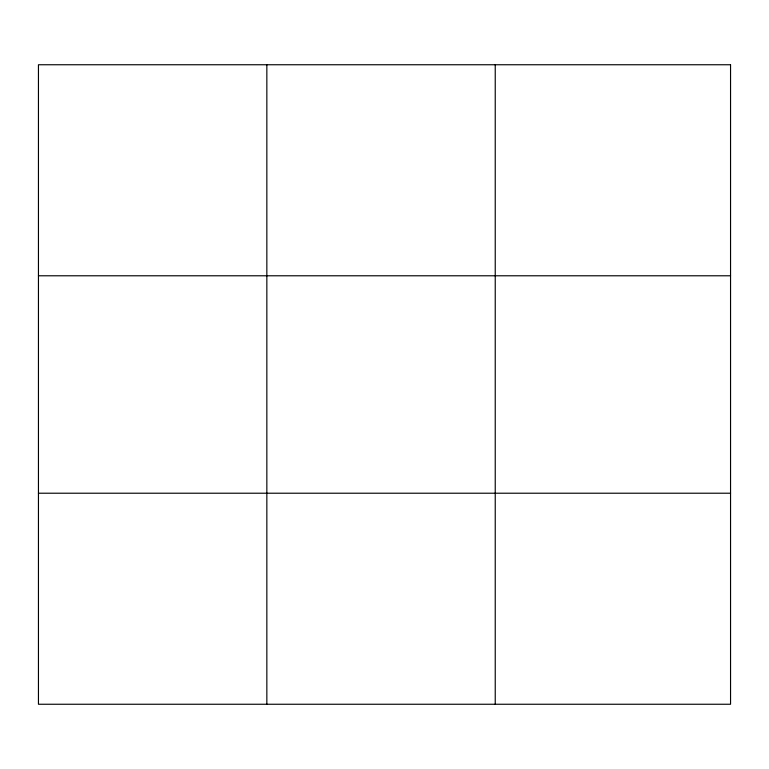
<?xml version="1.0" encoding="UTF-8"?>
<svg xmlns="http://www.w3.org/2000/svg" width="769" height="769" viewBox="0 0 769 769"><rect width="100%" height="100%" fill="white"/><g stroke="black" fill="none" stroke-linecap="round" stroke-linejoin="round"><path stroke-width="1.15" d="M266.843 64.75L266.843 704.25M495.236 64.75L495.236 704.25M38.45 275.783L730.55 275.783M38.45 493.217L730.55 493.217M730.55 64.75L730.55 704.25L38.45 704.25L38.45 64.75L730.55 64.75"/></g></svg>
